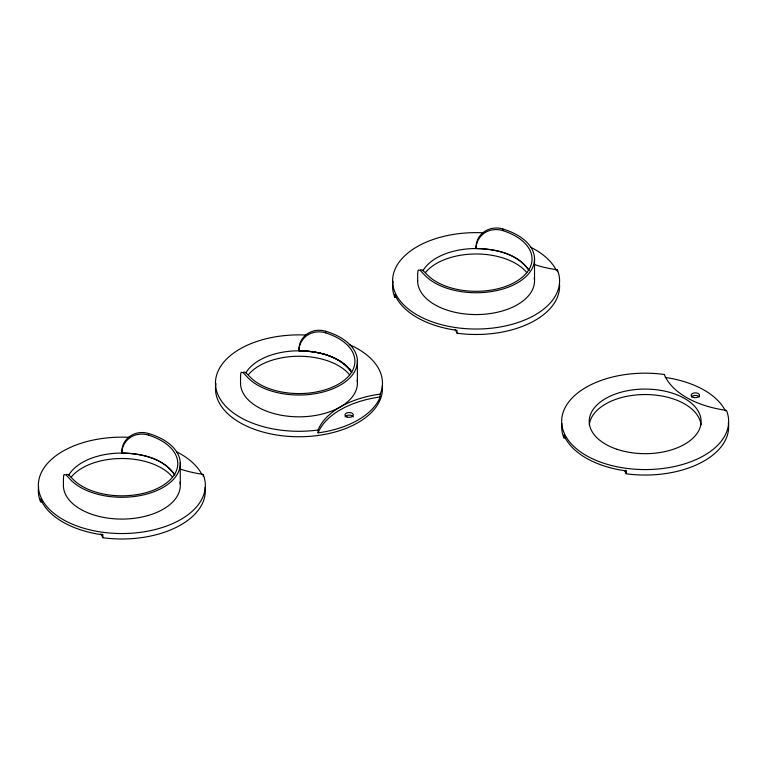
<?xml version="1.0" encoding="UTF-8"?>
<svg xmlns="http://www.w3.org/2000/svg" width="767" height="767" viewBox="0 0 767 767"><rect width="100%" height="100%" fill="white"/><g stroke="black" fill="none" stroke-linecap="round" stroke-linejoin="round"><path stroke-width="1.15" d="M240.55 383.318L240.55 377.354A26.596 1.304 88 0 1 240.723 374.066L240.8 373.481A26.692 2.675 85.9 0 1 241.202 372.311L243.11 372.685L248.575 378.361A58.445 33.748 0 0 0 341.459 384.44A58.445 33.748 0 0 0 325.649 331.248C318.19 328.899 309.408 330.778 304.068 336.646A26.672 21.725 6.5 0 0 301.508 340.078L300.837 341.305A26.682 21.783 0.3 0 0 298.967 349.33L298.967 350.327L299.724 350.327M476.086 248.067L476.086 247.099A26.682 21.783 0.3 0 1 477.966 239.045L478.627 237.818A26.672 21.725 6.5 0 1 481.187 234.386C486.527 228.518 495.309 226.639 502.768 228.988A58.445 33.748 0 0 1 518.578 282.179A58.445 33.748 0 0 1 425.695 276.101L420.23 270.425L418.331 270.042A26.692 2.675 85.9 0 0 417.919 271.221L417.842 271.806A26.596 1.304 88 0 0 417.67 275.094L417.67 281.058M63.431 485.31L63.421 486.307A58.445 33.748 0 0 0 125.357 519.029A58.445 33.748 0 0 0 180.053 482.261M240.55 383.049L240.541 384.046A58.445 33.738 0 0 0 302.476 416.769A58.445 33.738 0 0 0 357.173 380.001M417.67 280.789L417.67 281.786A58.445 33.748 0 0 0 479.596 314.508A58.445 33.748 0 0 0 534.292 277.74M380.25 394.104L379.981 397.613A83.498 48.206 0 0 1 319.168 432.722L318.056 432.876L318.315 429.367A83.45 48.177 0 0 1 340.174 407.009L340.289 406.941A83.498 48.206 0 0 1 379.138 394.257L380.317 393.931A83.498 48.206 0 0 0 349.215 344.584M318.056 432.876L318.315 432.233A83.498 48.206 0 0 1 379.138 397.124L380.25 396.97M66.547 474.303L68.474 474.687L73.613 479.893A55.943 32.3 0 0 0 161.291 486.431A55.943 32.3 0 0 0 150.457 435.771C142.614 432.54 132.777 433.911 126.939 440.354A26.672 21.725 6.5 0 0 124.388 443.786L123.717 445.013A26.682 21.783 0.3 0 0 121.848 453.029C141.023 453.431 163.448 458.014 174.828 475.003C162.681 457.132 138.702 452.808 118.492 453.105A55.943 32.3 0 0 0 68.694 475.272M420.795 269.792L422.713 270.166L427.852 275.372A55.943 32.3 0 0 0 515.529 281.911A55.943 32.3 0 0 0 504.705 231.25C496.853 228.02 487.016 229.391 481.187 235.833A26.672 21.725 6.5 0 0 478.627 239.266L477.966 240.493A26.682 21.783 0.3 0 0 476.086 248.508C495.261 248.911 517.687 253.493 529.067 270.483C516.929 252.611 492.941 248.297 472.731 248.585A55.943 32.3 0 0 0 422.933 270.761M318.056 430.009L317.749 430.057A83.498 48.206 0 0 1 215.671 386.443A83.498 48.206 0 0 1 306.244 335.064M483.363 232.804A83.498 48.206 0 0 0 392.608 281.662A83.498 48.206 0 0 0 486.259 328.669A83.498 48.206 0 0 0 557.446 269.984L556.257 269.648A83.498 48.206 0 0 1 534.704 264.625M393.049 281.24A83.498 48.206 0 0 0 394.727 297.126L395.916 297.452M455.128 329.331A83.498 48.206 0 0 1 456.729 332.562L457.305 333.252A83.498 48.206 0 0 0 559.527 284.595M561.866 423.47A83.498 48.206 0 0 0 563.803 437.679L564.982 438.005M728.334 422.627A83.498 48.206 0 0 1 626.371 473.805L626.073 470.9L624.952 470.737A83.498 48.206 0 0 1 564.138 435.627L563.87 434.985L563.87 437.852M129.124 437.324A83.498 48.206 0 0 0 38.36 486.182A83.498 48.206 0 0 0 132.02 533.19A83.498 48.206 0 0 0 203.197 474.495L202.018 474.169A83.498 48.206 0 0 1 180.466 469.145M38.666 486.594A83.498 48.206 0 0 0 40.488 501.637L41.677 501.973M205.134 487.438A83.498 48.206 0 0 1 103.066 537.763L102.759 534.858L101.647 534.704A83.498 48.206 0 0 1 40.833 499.595L40.565 498.953L40.565 501.819M63.431 485.578L63.431 479.615A26.596 1.304 88 0 1 63.603 476.326L63.68 475.741A26.692 2.675 85.9 0 1 64.083 474.572L65.991 474.946L71.456 480.621A58.445 33.748 0 0 0 164.339 486.7A58.445 33.748 0 0 0 148.53 433.508C141.07 431.159 132.279 433.039 126.939 438.897A26.672 21.725 6.5 0 0 124.388 442.329L123.717 443.566A26.682 21.783 0.3 0 0 121.848 451.581L121.848 453.048M243.523 372.331A26.692 2.675 85.9 0 1 243.676 372.043L245.593 372.426L250.732 377.632A55.943 32.3 0 0 0 338.41 384.171A55.943 32.3 0 0 0 327.576 333.511C319.734 330.28 309.897 331.651 304.068 338.094A26.672 21.725 6.5 0 0 301.508 341.526L300.837 342.753A26.682 21.783 0.3 0 0 298.967 350.768L299.705 350.807A55.943 32.3 0 0 1 351.785 372.446M351.66 372.225C340.03 355.706 318.008 351.113 298.967 350.797L298.967 349.33M351.315 371.727C338.746 354.738 315.525 350.538 295.611 350.845A55.943 32.3 0 0 0 245.814 373.021M625.805 470.248L626.073 470.9M626.073 473.757L625.805 473.114A83.498 48.206 0 0 0 624.635 470.679M102.49 534.216L102.759 534.858M102.759 537.725L102.49 537.082A83.498 48.206 0 0 0 100.889 533.851M557.369 269.802L557.369 271.71M534.513 258.048L534.513 279.859M502.768 228.988L502.768 230.637M476.086 247.07L476.086 248.527M456.998 333.204L456.998 330.347L455.886 330.184A83.498 48.206 0 0 1 395.072 295.074L394.804 294.432L394.804 297.299M357.393 360.308L357.393 382.119M325.649 331.248L325.649 332.897M203.13 474.322L203.13 476.23M180.274 462.559L180.274 484.38M148.53 433.508L148.53 435.157M425.532 272.448A55.943 32.3 0 0 1 476.24 253.982A55.943 32.3 0 0 1 526.776 272.611M530.86 247.31A83.498 48.206 0 0 1 556.343 270.396M420.508 270.463A26.692 2.675 85.9 0 1 420.642 270.07M382.35 386.012A83.498 48.206 0 0 1 296.781 436.73A83.498 48.206 0 0 1 215.93 383.5M248.412 374.699A55.943 32.3 0 0 1 299.12 356.243A55.943 32.3 0 0 1 349.647 374.871M350.289 369.119A56.739 32.76 0 0 1 350.701 369.636M345.112 416.903A4.171 2.406 0 0 1 349.158 415.1A4.171 2.406 0 0 1 353.194 416.912M176.621 451.821A83.498 48.206 0 0 1 201.692 474.111M71.293 476.959A55.943 32.3 0 0 1 122.001 458.503A55.943 32.3 0 0 1 172.527 477.132M691.46 396.961A4.171 2.406 0 0 1 695.343 395.446A4.171 2.406 0 0 1 699.226 396.97M665.353 377.469A83.498 48.206 0 0 1 725.419 410.949M589.334 424.707A55.943 32.3 0 0 1 645.315 394.535A55.943 32.3 0 0 1 701 424.889M664.241 374.449L663.934 374.411A83.498 48.206 0 0 0 561.895 417.737A83.498 48.206 0 0 0 651.461 469.442A83.498 48.206 0 0 0 726.512 410.537L725.323 410.201A83.498 48.206 0 0 1 664.51 375.092L664.241 374.449M347.058 417.008A4.171 2.406 0 0 0 353.328 414.928A4.171 2.406 0 0 0 347.067 412.828A4.171 2.406 0 0 0 347.058 417.008M693.243 397.354A4.171 2.406 0 0 0 699.514 395.273A4.171 2.406 0 0 0 693.263 393.174A4.171 2.406 0 0 0 693.243 397.354M617.042 449.299A55.943 32.3 0 0 0 701.096 421.466A55.943 32.3 0 0 0 617.32 393.356A55.943 32.3 0 0 0 617.042 449.299"/></g></svg>
